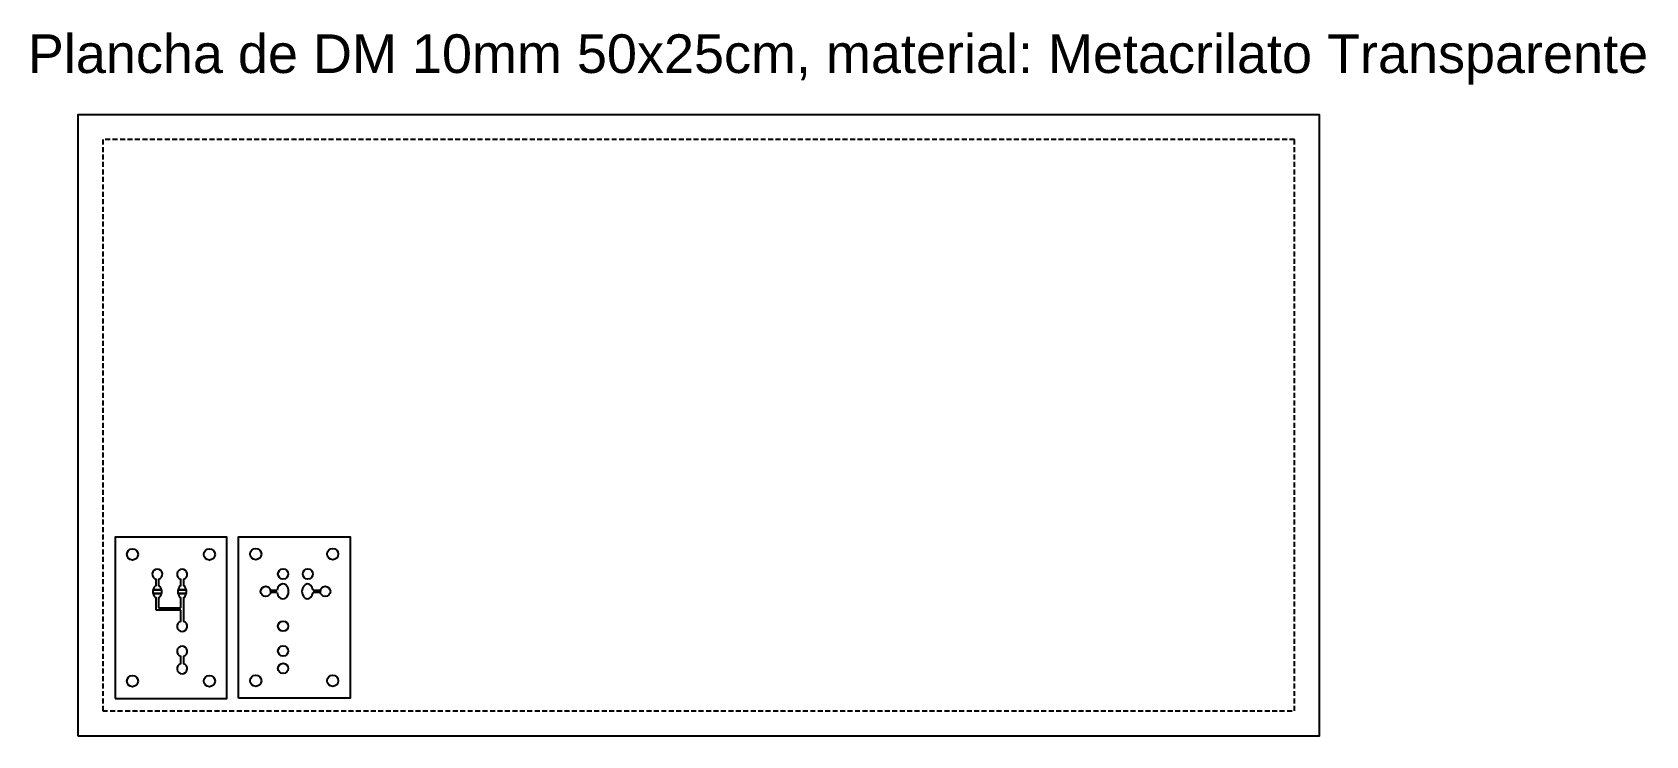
# Model space of a CAD drawing. Header units: millimetres. Extents: x -18 to 631, y 0 to 283.
import ezdxf

# ---------------------------------------------------------------- set-up
doc = ezdxf.new("R2010")
doc.units = ezdxf.units.MM
doc.linetypes.add('JIS_02_2.0', pattern=[3, 2, -1])
for name, color, linetype in [('Corte exterior', 1, 'Continuous'), ('Corte interior', 5, 'Continuous'), ('Grabado relleno 1.5mm deep', 2, 'Continuous'), ('Grabado relleno 1mm deep', 6, 'Continuous'), ('Grabado relleno low power (only remove adhesive)', 73, 'Continuous'), ('mesa de trabajo y auxiliares', 7, 'Continuous')]:
    doc.layers.add(name, color=color, linetype=linetype)
doc.styles.get("Standard").update_dxf_attribs({"font": 'arial.ttf'})

msp = doc.modelspace()

# ---------------------------------------------------------------- linework, layer by layer
at = {"linetype": 'JIS_02_2.0'}
msp.add_lwpolyline([(10, 10), (490, 10), (490, 240), (10, 240)], close=True, dxfattribs=at)
at = {"layer": 'Corte exterior'}
for points in [[(15, 15), (60, 15), (60, 80), (15, 80)], [(64.65, 15.11), (64.65, 80.11), (109.65, 80.11), (109.65, 15.11)]]:
    msp.add_lwpolyline(points, close=True, dxfattribs=at)
at = {"layer": 'Corte interior'}
for centre, radius in [((22, 73), 2.25), ((53, 73), 2.25), ((71.65, 73.11), 2.25), ((102.65, 73.11), 2.25), ((82.65, 65.11), 2.05), ((92.65, 65.11), 2.05), ((75.65, 58.11), 2.05), ((99.65, 58.11), 2.05), ((82.65, 44.11), 2.05), ((82.65, 34.11), 2.05), ((82.65, 27.11), 2.05), ((22, 22), 2.25), ((53, 22), 2.25), ((71.65, 22.11), 2.25), ((102.65, 22.11), 2.25)]:
    msp.add_circle(centre, radius, dxfattribs=at)
at = {"layer": 'Grabado relleno 1.5mm deep'}
for p, q in [((77.64, 58.61), (80.28, 58.61)), ((94.72, 58.61), (97.66, 58.61)), ((80.28, 57.61), (77.64, 57.61)), ((97.66, 57.61), (94.72, 57.61))]:
    msp.add_line(p, q, dxfattribs=at)
for centre, start, end in [((75.65, 58.11), 345.88302, 14.11698), ((99.65, 58.11), 165.88302, 194.11698)]:
    msp.add_arc(centre, 2.05, start, end, dxfattribs=at)
for centre, start_param, end_param in [((82.5, 58.11), 3.109548, 4.544941), ((82.65, 58.11), 6.251141, 9.456822), ((92.5, 58.11), 1.738244, 7.686534), ((82.5, 58.11), 4.879837, 6.315229)]:
    msp.add_ellipse(centre, major_axis=(0, -3), ratio=0.75, start_param=start_param, end_param=end_param, dxfattribs=at)
at = {"layer": 'Grabado relleno 1mm deep'}
for p, q in [((33.67, 58.75), (30.33, 58.75)), ((31.5, 60.4), (31.5, 63.01)), ((32.5, 63.01), (32.5, 60.4)), ((43.67, 58.75), (40.33, 58.75)), ((41.5, 60.4), (41.5, 63.01)), ((42.5, 63.01), (42.5, 60.4)), ((30.33, 57.25), (33.67, 57.25)), ((31.5, 50.5), (31.5, 55.6)), ((32.5, 55.6), (32.5, 51.5)), ((40.33, 57.25), (43.67, 57.25)), ((41.5, 51.5), (41.5, 55.6)), ((42.5, 55.6), (42.5, 45.99)), ((41.5, 50.5), (31.5, 50.5)), ((32.5, 51.5), (41.5, 51.5)), ((41.5, 45.99), (41.5, 50.5)), ((41.5, 28.99), (41.5, 32.01)), ((42.5, 32.01), (42.5, 28.99))]:
    msp.add_line(p, q, dxfattribs=at)
for centre, start, end in [((32, 65), 284.11698, 255.88302), ((42, 65), 284.11698, 255.88302), ((42, 44), 104.11698, 75.88302), ((42, 34), 284.11698, 255.88302), ((42, 27), 104.11698, 75.88302)]:
    msp.add_arc(centre, 2.05, start, end, dxfattribs=at)
for centre, start_param, end_param in [((32, 58), 0.289752, 1.266104), ((32, 58), 5.017082, 5.993434), ((42, 58), 0.289752, 1.266104), ((42, 58), 5.017082, 5.993434), ((32, 58), 1.875489, 2.851841), ((32, 58), 3.431344, 4.407696), ((42, 58), 1.875489, 2.851841), ((42, 58), 3.431344, 4.407696)]:
    msp.add_ellipse(centre, major_axis=(0, 2.5), ratio=0.7, start_param=start_param, end_param=end_param, dxfattribs=at)
at = {"layer": 'Grabado relleno low power (only remove adhesive)'}
for points in [[(30.33, 58.75), (33.67, 58.75), (33.67, 57.25), (30.33, 57.25)], [(40.33, 58.75), (43.67, 58.75), (43.67, 57.25), (40.33, 57.25)]]:
    msp.add_lwpolyline(points, close=True, dxfattribs=at)
at = {"layer": 'mesa de trabajo y auxiliares'}
msp.add_lwpolyline([(0, 0), (500, 0), (500, 250), (0, 250)], close=True, dxfattribs=at)

# ---------------------------------------------------------------- texts
at = {"color": 1, "insert": (-20.15, 282.4), "char_height": 15.5659, "attachment_point": 1}
msp.add_mtext_dynamic_manual_height_columns('\\pt622.636;{\\C256;Plancha de DM 10mm 50x25cm, material: Metacrilato Transparente}', width=664.9924, gutter_width=1156.96, heights=[17.06], dxfattribs=at)

doc.saveas('drawing.dxf')
